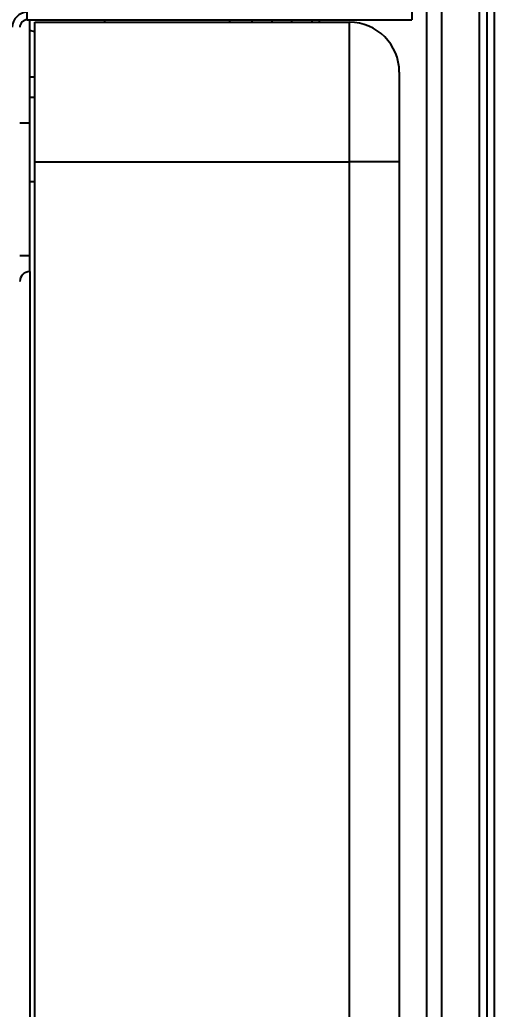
# Model space of a CAD drawing. Extents: x 150 to 4150, y 50 to 2920.
# Drawn here: x 2183.2 to 2420.7, y 1716.6 to 2212.7 of the extents above; entities that cross this region are included whole.
import ezdxf

# ---------------------------------------------------------------- set-up
doc = ezdxf.new("R2010")
doc.units = 0
doc.header["$LTSCALE"] = 10
doc.linetypes.add('SLD-KATı', pattern=[0])
doc.layers.get('0').update_dxf_attribs({"linetype": 'CONTINUOUS'})
doc.styles.add('SLDTEXTSTYLE1', font='GOTHIC.TTF', dxfattribs={"width": 0.913})
doc.dimstyles.new('SLDDIMSTYLE1', dxfattribs={"dimtxt": 35, "dimasz": 33.02, "dimexe": 0, "dimexo": 0.0625, "dimgap": 8.75, "dimtad": 1, "dimdec": 0, "dimlfac": 0.4, "dimrnd": 1e-09, "dimzin": 12, "dimtxsty": 'SLDTEXTSTYLE1', "dimsah": 1, "dimcen": 0.09, "dimazin": 3, "dimtfac": 1, "dimtdec": 0, "dimtofl": 0, "dimtmove": 0, "dimatfit": 3, "dimtolj": 1, "dimtzin": 12})

# ---------------------------------------------------------------- blocks, each defined once
blk = doc.blocks.new('_D_6')
at = {"color": 7, "linetype": 'SLD-KATı'}
for p, q in [((1827.42, 2075.93), (1827.42, 2774.35)), ((2420.73, 2483.92), (2420.73, 2774.35)), ((2420.73, 2764.35), (1827.42, 2764.35))]:
    blk.add_line(p, q, dxfattribs=at)
for points in [[(1827.42, 2764.35), (1860.44, 2759.27), (1860.44, 2769.43)], [(2420.73, 2764.35), (2387.71, 2769.43), (2387.71, 2759.27)]]:
    blk.add_solid(points, dxfattribs=at)
at = {"color": 7, "linetype": 'SLD-KATı', "insert": (2084.92, 2809.05), "char_height": 35, "attachment_point": 1, "style": 'SLDTEXTSTYLE1'}
blk.add_mtext('237', dxfattribs=at)

msp = doc.modelspace()

# ---------------------------------------------------------------- linework, layer by layer
at = {"color": 7, "linetype": 'SLD-KATı'}
for p, q in [((2413.23, 2473.92), (2413.23, 985.34)), ((2416.98, 2473.92), (2416.98, 985.34)), ((2420.73, 2473.92), (2420.73, 985.34)), ((2386.98, 988.92), (2386.98, 2470.17)), ((2394.48, 985.34), (2394.48, 2470.17)), ((2186.98, 2212.67), (2186.98, 2216.42)), ((2186.98, 2212.67), (2379.48, 2212.67)), ((2188.23, 2173.92), (2188.23, 2212.67)), ((2225.73, 2211.42), (2225.73, 2212.67)), ((2299.48, 2211.42), (2299.48, 2212.67)), ((2329.48, 2212.67), (2329.48, 2211.42)), ((2379.48, 2216.42), (2379.48, 2212.67)), ((2190.73, 2211.42), (2348.23, 2211.42)), ((2190.73, 2141.42), (2190.73, 2211.42)), ((2348.23, 2141.42), (2348.23, 2211.42)), ((2190.73, 2183.92), (2188.23, 2183.92)), ((2373.23, 2186.42), (2373.23, 2141.42)), ((2188.23, 2131.42), (2188.23, 2173.92)), ((2188.23, 2173.92), (2190.73, 2173.92)), ((2188.23, 2160.79), (2183.23, 2160.79)), ((2190.73, 2141.42), (2348.23, 2141.42)), ((2190.73, 1421.42), (2190.73, 2141.42)), ((2348.23, 1421.42), (2348.23, 2141.42)), ((2373.23, 2141.42), (2348.23, 2141.42)), ((2373.23, 2141.42), (2373.23, 1421.42)), ((2188.23, 2086.42), (2188.23, 2131.42)), ((2183.23, 2094.54), (2188.23, 2094.54)), ((2188.23, 2086.42), (2188.23, 1473.92))]:
    msp.add_line(p, q, dxfattribs=at)
at = {"color": 8, "linetype": 'SLD-KATı'}
for p, q in [((2288.23, 2212.67), (2288.23, 2211.42)), ((2309.48, 2212.67), (2309.48, 2211.42)), ((2319.48, 2211.42), (2319.48, 2212.67)), ((2333.23, 2211.42), (2333.23, 2212.67)), ((2190.73, 2131.42), (2188.23, 2131.42))]:
    msp.add_line(p, q, dxfattribs=at)
at = {"color": 7, "linetype": 'SLD-KATı', "flags": 128}
msp.add_lwpolyline([(2190.73, 2206.69), (2188.8, 2207.16), (2188.23, 2207.29)], dxfattribs=at)
at = {"color": 7, "linetype": 'SLD-KATı'}
for centre, radius, start, end in [((2186.98, 2208.92), 7.5, 90, 180), ((2186.98, 2208.92), 3.75, 90, 180), ((2348.23, 2186.42), 25, 0, 90), ((2188.23, 2081.42), 5, 90, 180)]:
    msp.add_arc(centre, radius, start, end, dxfattribs=at)

# ---------------------------------------------------------------- dimensions: what is measured, and where the dimension line sits
dim = msp.add_linear_dim(base=(1827.42, 2764.35), p1=(2420.73, 2473.92), p2=(1827.42, 2065.93), dimstyle='SLDDIMSTYLE1', dxfattribs=at)
dim.commit()
dim.dimension.update_dxf_attribs({"geometry": '_D_6', "text_midpoint": (2123.71, 2764.35), "dimtype": 160})

doc.saveas('drawing.dxf')
